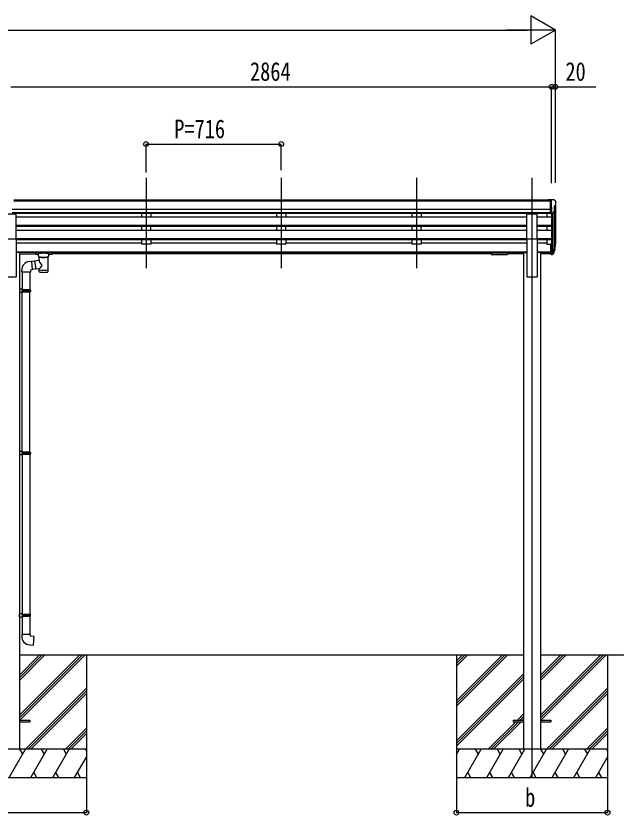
# Model space of a CAD drawing. Units: millimetres, scale not verified. Extents: x -12615 to 12615, y -8910 to 8910.
# Drawn here: x 786 to 3964, y -4700 to -470 of the extents above; entities that cross this region are included whole.
import ezdxf
from ezdxf.enums import TextEntityAlignment as Align

# ---------------------------------------------------------------- set-up
doc = ezdxf.new("R2010")
doc.units = ezdxf.units.MM
doc.header["$LTSCALE"] = 40
for name, color, linetype in [('0-3_YKK_12', 2, 'Continuous'), ('0-4_YKK_13', 4, 'Continuous'), ('0-5_YKK_A1', 4, 'Continuous'), ('0-6_YKK_D', 6, 'Continuous')]:
    doc.layers.add(name, color=color, linetype=linetype)
doc.styles.add('ＭＳ ゴシック', font='')
doc.styles.get('ＭＳ ゴシック').set_extended_font_data('MS Gothic')

msp = doc.modelspace()

# ---------------------------------------------------------------- linework, layer by layer
at = {"layer": '0-3_YKK_12'}
for p, q in [((1475.09, -1326.86), (1475.09, -1804.38)), ((2191.09, -1326.86), (2191.09, -1804.38)), ((2907.09, -1326.86), (2907.09, -1804.38)), ((3519.09, -1326.86), (3519.09, -4501.27))]:
    msp.add_line(p, q, dxfattribs=at)
at = {"layer": '0-4_YKK_13'}
for p, q in [((3616.59, -1443.25), (3606.59, -1443.34)), ((3606.59, -1444.85), (3606.59, -1443.34)), ((3616.59, -1515.23), (3616.59, -1443.25)), ((3635.09, -1443.25), (3616.59, -1443.25)), ((3623.09, -1516.23), (3623.09, -1443.25)), ((3635.09, -1443.25), (3637.42, -1443.39)), ((3637.09, -1477.76), (3637.09, -1494.04)), ((3642.55, -1474.43), (3637.24, -1477.5)), ((3638.18, -1443.82), (3642.24, -1449.63)), ((3645.09, -1452.62), (3645.09, -1453.25)), ((731.59, -1516.9), (786.59, -1516.9)), ((786.59, -1648.7), (786.59, -1516.9)), ((3491.59, -1648.7), (3491.59, -1516.9)), ((3491.59, -1516.9), (3546.59, -1516.9)), ((3546.59, -1648.7), (3546.59, -1516.9)), ((3616.59, -1515.23), (3623.09, -1515.23)), ((3623.09, -1516.23), (3628.3, -1515.92)), ((3630.71, -1514.42), (3639.71, -1498.83)), ((731.59, -1648.7), (786.59, -1648.7)), ((3491.59, -1648.7), (3546.59, -1648.7)), ((3616.59, -1676.97), (3616.59, -1731.01)), ((3616.59, -1676.97), (3623.09, -1676.97)), ((3623.09, -1676.97), (3623.09, -1731.75)), ((3641.39, -1689.79), (3638.11, -1696.85)), ((3641.99, -1691.16), (3638.11, -1699.11)), ((889.09, -1721.55), (889.09, -1732.31)), ((974.09, -1720.89), (891.09, -1720.89)), ((974.09, -1723.07), (891.09, -1723.07)), ((905.59, -1732.98), (891.09, -1732.98)), ((905.59, -1739.79), (905.59, -1729.51)), ((959.59, -1739.79), (959.59, -1729.51)), ((974.09, -1732.98), (959.59, -1732.98)), ((976.09, -1721.55), (976.09, -1732.31)), ((976.09, -1721.75), (976.09, -1723.29)), ((3302.09, -1721.55), (3302.09, -1732.31)), ((3302.09, -1721.75), (3302.09, -1723.29)), ((3304.09, -1720.89), (3387.09, -1720.89)), ((3304.09, -1723.07), (3387.09, -1723.07)), ((3304.09, -1732.98), (3387.09, -1732.98)), ((3389.09, -1721.55), (3389.09, -1732.31)), ((3616.59, -1717.11), (3623.09, -1717.11)), ((3616.59, -1721.98), (3623.09, -1721.98)), ((3616.59, -1731.01), (3623.09, -1731.01)), ((3623.09, -1722), (3628.22, -1722)), ((3623.09, -1723.81), (3627.93, -1723.81)), ((3623.09, -1731.75), (3627.93, -1731.75)), ((3629.52, -1721.33), (3637.28, -1705.92)), ((3638.72, -1706.28), (3630.53, -1722.46)), ((3639.34, -1706.84), (3630.53, -1730.39)), ((3639.68, -1702.44), (3639.34, -1706.84)), ((855.73, -1769.79), (868.24, -1768.23)), ((884.76, -1767.64), (868.41, -1770.18)), ((884.46, -1765.77), (909.69, -1761.85)), ((884.46, -1765.77), (891.49, -1811.02)), ((909.69, -1761.86), (909.69, -1744.27)), ((955.49, -1744.29), (955.5, -1824.58)), ((816.32, -1825.8), (816.32, -1814.89)), ((891.19, -1809.15), (872.08, -1812.11)), ((909.69, -1808.2), (891.49, -1811.02)), ((909.67, -1824.58), (909.69, -1807.95)), ((862.32, -1825.8), (816.32, -1825.8)), ((818.29, -1825.8), (818.29, -1916.64)), ((860.29, -1825.8), (860.29, -1919.2)), ((820.29, -1916.7), (804.29, -1916.22)), ((804.29, -1916.22), (804.29, -1934.17)), ((820.29, -1933.7), (804.29, -1934.17)), ((820.29, -1918.7), (818.29, -1918.7)), ((861.29, -1919.2), (818.29, -1919.2)), ((862.29, -1921.2), (818.29, -1921.2)), ((862.29, -1929.2), (818.29, -1929.2)), ((861.29, -1931.2), (818.29, -1931.2)), ((818.29, -2775.89), (818.29, -1933.75)), ((820.29, -1918.7), (820.29, -1916.7)), ((820.29, -1933.7), (820.29, -1931.7)), ((822.76, -1921.2), (823.19, -1919.2)), ((860.29, -2778.45), (860.29, -1931.2)), ((862.29, -1921.2), (861.29, -1919.2)), ((862.29, -1929.2), (861.29, -1931.2)), ((862.29, -1921.2), (862.29, -1929.2)), ((820.29, -2775.95), (804.29, -2775.48)), ((804.29, -2775.48), (804.29, -2793.42)), ((820.29, -2777.95), (818.29, -2777.95)), ((861.29, -2778.45), (818.29, -2778.45)), ((862.29, -2780.45), (818.29, -2780.45)), ((862.29, -2788.45), (818.29, -2788.45)), ((861.29, -2790.45), (818.29, -2790.45)), ((820.29, -2777.95), (820.29, -2775.95)), ((820.29, -2792.95), (820.29, -2790.95)), ((822.76, -2780.45), (823.19, -2778.45)), ((860.29, -2790.45), (860.29, -3637.7)), ((862.29, -2780.45), (861.29, -2778.45)), ((862.29, -2788.45), (861.29, -2790.45)), ((862.29, -2780.45), (862.29, -2788.45)), ((820.29, -2792.95), (804.29, -2793.42)), ((818.29, -2793.01), (818.29, -3635.14)), ((820.29, -3635.2), (804.29, -3634.73)), ((804.29, -3652.67), (804.29, -3634.73)), ((820.29, -3635.2), (820.29, -3637.2)), ((820.29, -3652.2), (804.29, -3652.67)), ((861.29, -3637.7), (818.29, -3637.7)), ((862.29, -3639.7), (818.29, -3639.7)), ((862.29, -3647.7), (818.29, -3647.7)), ((861.29, -3649.7), (818.29, -3649.7)), ((820.29, -3650.2), (818.29, -3650.2)), ((818.29, -3652.26), (818.29, -3743.7)), ((820.29, -3650.2), (820.29, -3652.2)), ((822.76, -3647.7), (823.19, -3649.7)), ((860.29, -3649.7), (860.29, -3743.7)), ((862.29, -3639.7), (861.29, -3637.7)), ((862.29, -3647.7), (861.29, -3649.7)), ((862.29, -3647.7), (862.29, -3639.7)), ((862.29, -3743.7), (816.29, -3743.7)), ((816.29, -3743.7), (816.29, -3754.62)), ((862.29, -3753.7), (862.29, -3743.7)), ((804.29, -4196.77), (859.09, -4196.77)), ((804.29, -4205.77), (859.09, -4205.77)), ((859.09, -4196.77), (859.09, -4205.77)), ((3419.09, -4196.77), (3419.09, -4205.77)), ((3419.09, -4196.77), (3473.89, -4196.77)), ((3419.09, -4205.77), (3473.89, -4205.77)), ((3564.29, -4196.77), (3619.09, -4196.77)), ((3564.29, -4205.77), (3619.09, -4205.77)), ((3619.09, -4196.77), (3619.09, -4205.77))]:
    msp.add_line(p, q, dxfattribs=at)
for points in [[(891.09, -1720.89), (890.73, -1720.89), (890.2, -1720.92), (889.75, -1720.97), (889.45, -1721.05), (889.28, -1721.15), (889.16, -1721.28), (889.09, -1721.46), (889.09, -1721.55)], [(891.09, -1732.98), (890.73, -1732.97), (890.2, -1732.95), (889.75, -1732.9), (889.45, -1732.82), (889.28, -1732.72), (889.16, -1732.58), (889.09, -1732.4), (889.09, -1732.31)], [(976.09, -1721.55), (976.05, -1721.36), (975.97, -1721.22), (975.87, -1721.13), (975.77, -1721.07), (975.65, -1721.02), (975.35, -1720.96), (974.86, -1720.91), (974.32, -1720.89), (974.09, -1720.89)], [(976.09, -1732.31), (976.05, -1732.51), (975.97, -1732.65), (975.87, -1732.74), (975.77, -1732.8), (975.65, -1732.85), (975.35, -1732.91), (974.86, -1732.95), (974.32, -1732.98), (974.09, -1732.98)], [(3302.09, -1721.55), (3302.12, -1721.36), (3302.21, -1721.22), (3302.3, -1721.13), (3302.41, -1721.07), (3302.53, -1721.02), (3302.82, -1720.96), (3303.31, -1720.91), (3303.85, -1720.89), (3304.09, -1720.89)], [(3302.09, -1732.31), (3302.12, -1732.51), (3302.21, -1732.65), (3302.3, -1732.74), (3302.41, -1732.8), (3302.53, -1732.85), (3302.82, -1732.91), (3303.31, -1732.95), (3303.85, -1732.98), (3304.09, -1732.98)], [(3387.09, -1720.89), (3387.44, -1720.89), (3387.97, -1720.92), (3388.42, -1720.97), (3388.72, -1721.05), (3388.89, -1721.15), (3389.01, -1721.28), (3389.08, -1721.46), (3389.09, -1721.55)], [(3387.09, -1732.98), (3387.44, -1732.97), (3387.97, -1732.95), (3388.42, -1732.9), (3388.72, -1732.82), (3388.89, -1732.72), (3389.01, -1732.58), (3389.08, -1732.4), (3389.09, -1732.31)], [(868.24, -1768.23), (872.25, -1814.06), (862.32, -1815.8), (862.32, -1825.8)], [(909.69, -1744.27), (909.45, -1744.18), (908.1, -1743.45), (906.99, -1742.6), (906.23, -1741.73), (905.77, -1740.83), (905.6, -1739.95)], [(959.55, -1739.73), (959.57, -1740.08), (959.32, -1741.04), (958.8, -1741.92), (958, -1742.76), (956.89, -1743.56), (955.49, -1744.29)], [(820.29, -1931.7), (818.29, -1931.7), (818.29, -1918.7)], [(822.76, -1921.2), (822.76, -1929.2), (823.19, -1931.2)], [(820.29, -2790.95), (818.29, -2790.95), (818.29, -2777.95)], [(822.76, -2780.45), (822.76, -2788.45), (823.19, -2790.45)], [(820.29, -3637.2), (818.29, -3637.2), (818.29, -3650.2)], [(822.76, -3647.7), (822.76, -3639.7), (823.19, -3637.7)], [(857.36, -3799.45), (878.2, -3801.27), (882.21, -3755.44), (862.29, -3753.7)]]:
    msp.add_lwpolyline(points, dxfattribs=at)
for centre, radius, start, end in [((3637.39, -1477.76), 0.3, 120, 180), ((3637.36, -1444.39), 1, 35, 86.5), ((3642.09, -1452.62), 3, 0, 87), ((3638.18, -1470.06), 6.18, 315.00103, 354.2965), ((3443.09, -1453.25), 202, 355.05096, 0), ((3628.11, -1512.92), 3, 273.5, 330), ((3637.39, -1494.04), 0.3, 180, 265.2833), ((3637.12, -1497.33), 3, 330, 85.2833), ((3612.5, -1680.29), 30.41, 341.80266, 352.8448), ((3613.9, -1682.05), 29.53, 342.01856, 353.49194), ((862.23, -1815.24), 45.91, 98.14944, 179.55845), ((861.29, -3754.62), 45, 180, 265)]:
    msp.add_arc(centre, radius, start, end, dxfattribs=at)
for centre, major_axis, ratio, start_param, end_param in [((3555.22, -1675.8), (-87.93, 4.42), 0.541684, 3.060334, 3.2172517), ((3554.43, -1682.48), (89.06, 1.43), 0.57596, 6.1985533, 6.3701348), ((891.09, -1723.29), (-2, 0), 0.109601, 4.712389, 6.2831853), ((932.59, -1729.51), (-27, 0), 0.122176, 3.1415927, 6.2831853), ((974.09, -1723.29), (-2, 0), 0.109601, 3.1415927, 4.712389), ((3304.09, -1723.29), (2, 0), 0.109601, 1.5707963, 3.1415927), ((3387.09, -1723.29), (2, 0), 0.109601, 0, 1.5707963), ((3627.93, -1721.1), (3, 0), 0.90356, 4.712389, 5.7595865), ((3627.93, -1729.04), (-3, 0), 0.90356, 1.5707963, 2.6179939), ((3628.22, -1720.65), (1.5, 0), 0.90356, 4.712389, 5.7595865), ((3553.17, -1682.38), (88.05, 0), 0.90356, 5.9828017, 6.0168888), ((3638.37, -1702.44), (-1.3, 0), 0.90356, 2.9359903, 4.9130961), ((3552.45, -1686.25), (89.07, 0), 0.90356, 6.0316505, 6.077583), ((921.59, -1739.79), (-16, 0), 0.361356, 0, 0.0194874), ((932.59, -1788.4), (22.81, -26.62), 0.234429, 3.1563334, 4.5976381), ((932.6, -1744.74), (-22.92, 0.42), 0.07247, 0.0008089, 1.5716053), ((932.6, -1746.36), (-22.92, 0.42), 0.07247, 0.0008089, 1.5716053), ((932.57, -1744.74), (22.91, 0.42), 0.072511, 4.711586, 6.2823824), ((932.57, -1746.36), (22.91, 0.42), 0.072511, 4.711586, 6.2823824), ((930.03, -1785.75), (-20.32, -22.25), 0.045535, 4.9756507, 6.2441899), ((932.59, -1812.14), (-22.91, 0), 0.122865, 6.2831853, 9.424778), ((932.59, -1824.58), (-22.92, 0), 0.101955, 6.2829723, 9.4248207)]:
    msp.add_ellipse(centre, major_axis=major_axis, ratio=ratio, start_param=start_param, end_param=end_param, dxfattribs=at)
at = {"layer": '0-5_YKK_A1'}
for p, q in [((3616.59, -1444.85), (775.59, -1444.85)), ((3616.59, -1450.07), (775.59, -1450.07)), ((3643.09, -1473.83), (3643.09, -1676.61)), ((3616.59, -1493.6), (765.59, -1493.6)), ((3616.59, -1511.45), (765.59, -1511.45)), ((3616.59, -1514.7), (765.59, -1514.7)), ((1450.09, -1514.8), (1450.09, -1535.18)), ((1500.09, -1514.8), (1500.09, -1535.18)), ((2166.09, -1514.8), (2166.09, -1535.18)), ((2216.09, -1514.8), (2216.09, -1535.18)), ((2882.09, -1514.8), (2882.09, -1535.18)), ((2932.09, -1514.8), (2932.09, -1535.18)), ((3598.09, -1514.7), (3598.09, -1535.28)), ((3623.09, -1484.35), (3623.09, -1676.97)), ((3629.09, -1515.76), (3629.09, -1721.75)), ((3638.11, -1501.6), (3638.11, -1703.32)), ((3491.59, -1535.28), (786.59, -1535.28)), ((1500.09, -1535.18), (1450.09, -1535.18)), ((2216.09, -1535.18), (2166.09, -1535.18)), ((2932.09, -1535.18), (2882.09, -1535.18)), ((3623.09, -1535.28), (3546.59, -1535.28)), ((3491.59, -1578.64), (786.59, -1578.64)), ((3491.59, -1580.14), (786.59, -1580.14)), ((3491.59, -1584.46), (786.59, -1584.46)), ((3491.59, -1605.29), (786.59, -1605.29)), ((1450.09, -1584.46), (1450.09, -1605.29)), ((1500.09, -1605.29), (1450.09, -1605.29)), ((1500.09, -1605.29), (1500.09, -1584.46)), ((2166.09, -1584.46), (2166.09, -1605.29)), ((2216.09, -1605.29), (2166.09, -1605.29)), ((2216.09, -1605.29), (2216.09, -1584.46)), ((2882.09, -1584.46), (2882.09, -1605.29)), ((2932.09, -1605.29), (2882.09, -1605.29)), ((2932.09, -1605.29), (2932.09, -1584.46)), ((3623.09, -1578.64), (3546.59, -1578.64)), ((3623.09, -1580.14), (3546.59, -1580.14)), ((3623.09, -1584.46), (3546.59, -1584.46)), ((3623.09, -1605.38), (3546.59, -1605.38)), ((3598.09, -1584.46), (3598.09, -1605.38)), ((786.59, -1648.7), (786.59, -1851.27)), ((3491.59, -1648.75), (786.59, -1648.75)), ((3491.59, -1648.7), (3491.59, -1851.27)), ((3546.59, -1648.7), (3546.59, -1851.27)), ((3623.09, -1648.75), (3546.59, -1648.7)), ((3491.59, -1650.24), (786.59, -1650.24)), ((3491.59, -1654.56), (786.59, -1654.56)), ((1450.09, -1672.66), (786.59, -1672.66)), ((1450.09, -1654.56), (1450.09, -1677.61)), ((1500.09, -1677.61), (1450.09, -1677.61)), ((1500.09, -1654.56), (1500.09, -1677.61)), ((2166.09, -1672.66), (1500.09, -1672.66)), ((2166.09, -1654.56), (2166.09, -1677.61)), ((2216.09, -1677.61), (2166.09, -1677.61)), ((2216.09, -1654.56), (2216.09, -1677.61)), ((2882.09, -1672.66), (2216.09, -1672.66)), ((2882.09, -1654.56), (2882.09, -1677.61)), ((2932.09, -1677.61), (2882.09, -1677.61)), ((2932.09, -1654.56), (2932.09, -1677.61)), ((3491.59, -1672.66), (2932.09, -1672.66)), ((3623.09, -1650.24), (3546.59, -1650.24)), ((3623.09, -1654.56), (3546.59, -1654.56)), ((3598.09, -1672.66), (3546.59, -1672.66)), ((3598.09, -1654.56), (3598.09, -1677.61)), ((3598.09, -1677.61), (3616.59, -1677.61)), ((3491.59, -1719.68), (786.59, -1719.68)), ((3491.59, -1721.07), (786.59, -1721.07)), ((804.29, -1722.27), (786.59, -1722.27)), ((804.29, -1722.27), (804.29, -4351.27)), ((804.29, -1728.76), (889.09, -1728.76)), ((3302.09, -1728.76), (976.09, -1728.76)), ((3473.89, -1728.76), (3389.09, -1728.76)), ((3473.89, -1722.27), (3473.89, -4351.27)), ((3473.89, -1722.27), (3491.59, -1722.27)), ((3616.59, -1719.68), (3546.59, -1719.68)), ((3616.59, -1721.07), (3546.59, -1721.07)), ((3564.29, -1722.27), (3546.59, -1722.27)), ((3564.29, -1722.27), (3564.29, -4351.27)), ((3616.59, -1728.76), (3564.29, -1728.76)), ((731.59, -1851.27), (786.59, -1851.27)), ((3491.59, -1851.27), (3546.59, -1851.27)), ((804.09, -4170.74), (1123.56, -3851.27)), ((804.09, -4184.89), (1137.71, -3851.27)), ((804.09, -3986.9), (939.72, -3851.27)), ((804.09, -3972.76), (925.57, -3851.27)), ((804.09, -3958.61), (911.43, -3851.27)), ((804.29, -3851.27), (3473.89, -3851.27)), ((806.35, -4196.77), (1151.85, -3851.27)), ((1158.89, -3851.27), (1158.89, -4501.27)), ((3118.89, -3851.27), (3118.89, -4501.27)), ((3118.89, -4095.44), (3363.06, -3851.27)), ((3118.89, -4109.59), (3377.21, -3851.27)), ((3118.89, -4123.73), (3391.35, -3851.27)), ((3118.89, -3911.6), (3179.22, -3851.27)), ((3118.89, -3897.46), (3165.07, -3851.27)), ((3118.89, -3883.31), (3150.93, -3851.27)), ((3564.09, -4170.74), (3883.56, -3851.27)), ((3564.09, -4184.89), (3897.71, -3851.27)), ((3564.09, -3986.9), (3699.72, -3851.27)), ((3564.09, -3972.76), (3685.57, -3851.27)), ((3564.09, -3958.61), (3671.43, -3851.27)), ((3564.29, -3851.27), (4037.12, -3851.27)), ((3566.35, -4196.77), (3911.85, -3851.27)), ((3918.89, -3851.27), (3918.89, -4501.27)), ((3118.89, -4307.58), (3473.69, -3952.78)), ((3118.89, -4321.72), (3473.69, -3966.92)), ((3118.89, -4335.86), (3473.69, -3981.06)), ((835.69, -4351.27), (1158.89, -4028.08)), ((849.84, -4351.27), (1158.89, -4042.22)), ((863.98, -4351.27), (1158.89, -4056.36)), ((3595.69, -4351.27), (3918.89, -4028.08)), ((3609.84, -4351.27), (3918.89, -4042.22)), ((3623.98, -4351.27), (3918.89, -4056.36)), ((3441.83, -4196.77), (3473.69, -4164.91)), ((3455.97, -4196.77), (3473.69, -4179.05)), ((3287.33, -4351.27), (3432.83, -4205.77)), ((3301.47, -4351.27), (3446.97, -4205.77)), ((3315.61, -4351.27), (3461.11, -4205.77)), ((3470.11, -4196.77), (3473.69, -4193.19)), ((1047.83, -4351.27), (1158.89, -4240.21)), ((1061.97, -4351.27), (1158.89, -4254.35)), ((1076.11, -4351.27), (1158.89, -4268.49)), ((3807.83, -4351.27), (3918.89, -4240.21)), ((3821.97, -4351.27), (3918.89, -4254.35)), ((3836.11, -4351.27), (3918.89, -4268.49)), ((1158.89, -4351.27), (358.89, -4351.27)), ((750.04, -4501.27), (836.64, -4351.27)), ((821.64, -4377.25), (806.64, -4351.27)), ((865.51, -4501.27), (952.12, -4351.27)), ((937.11, -4377.25), (922.11, -4351.27)), ((980.98, -4501.27), (1067.59, -4351.27)), ((1037.58, -4351.27), (1052.59, -4377.25)), ((1153.05, -4351.27), (1158.89, -4361.37)), ((3918.89, -4351.27), (3118.89, -4351.27)), ((3118.89, -4378.77), (3134.76, -4351.27)), ((3163.63, -4501.27), (3250.23, -4351.27)), ((3235.23, -4377.25), (3220.23, -4351.27)), ((3279.1, -4501.27), (3365.71, -4351.27)), ((3350.7, -4377.25), (3335.7, -4351.27)), ((3394.57, -4501.27), (3481.17, -4351.27)), ((3466.17, -4377.25), (3451.17, -4351.27)), ((3510.04, -4501.27), (3596.65, -4351.27)), ((3581.64, -4377.25), (3566.64, -4351.27)), ((3625.51, -4501.27), (3712.12, -4351.27)), ((3697.11, -4377.25), (3682.11, -4351.27)), ((3740.98, -4501.27), (3827.59, -4351.27)), ((3797.59, -4351.27), (3812.59, -4377.25)), ((3913.05, -4351.27), (3918.89, -4361.37)), ((1096.45, -4501.27), (1158.89, -4393.13)), ((3856.45, -4501.27), (3918.89, -4393.13)), ((880.51, -4475.29), (895.51, -4501.27)), ((995.98, -4475.29), (1010.98, -4501.27)), ((1111.45, -4475.29), (1126.45, -4501.27)), ((3178.63, -4475.29), (3193.63, -4501.27)), ((3294.1, -4475.29), (3309.1, -4501.27)), ((3409.57, -4475.29), (3424.57, -4501.27)), ((3525.04, -4475.29), (3540.04, -4501.27)), ((3640.51, -4475.29), (3655.51, -4501.27)), ((3755.98, -4475.29), (3770.98, -4501.27)), ((3871.45, -4475.29), (3886.45, -4501.27)), ((358.89, -4501.27), (1158.89, -4501.27)), ((3118.89, -4501.27), (3918.89, -4501.27))]:
    msp.add_line(p, q, dxfattribs=at)
at = {"layer": '0-6_YKK_D'}
for p, q in [((3643.09, -544.85), (3513.18, -469.85)), ((3513.18, -469.85), (3513.18, -619.85)), ((-4838.91, -544.85), (3493.09, -544.85)), ((3643.09, -544.85), (3383.28, -544.85)), ((3643.09, -544.85), (3513.18, -619.85)), ((3643.09, -1353.43), (3643.09, -543.85)), ((759.09, -844.85), (3623.09, -844.85)), ((3623.09, -1354.43), (3623.09, -843.85)), ((3623.09, -1354.43), (3623.09, -843.85)), ((3643.09, -1352.43), (3643.09, -843.85)), ((1475.09, -1297.98), (1475.09, -1146.87)), ((1475.09, -1147.87), (2191.09, -1147.87)), ((2191.09, -1286.84), (2191.09, -1146.87)), ((1158.89, -4502.27), (1158.89, -4687.98)), ((3118.89, -4501.27), (3118.89, -4687.98)), ((3918.89, -4502.27), (3918.89, -4687.98)), ((358.89, -4686.98), (1158.89, -4686.98)), ((3118.89, -4686.98), (3918.89, -4686.98))]:
    msp.add_line(p, q, dxfattribs=at)
msp.add_lwpolyline([(3623.09, -844.85), (3643.09, -844.85), (3856.49, -844.85)], dxfattribs=at)
for centre in [(3623.09, -844.85), (3623.09, -844.85), (3643.09, -844.85), (1475.09, -1147.87), (2191.09, -1147.87), (1158.89, -4686.98), (3118.89, -4686.98), (3918.89, -4686.98)]:
    msp.add_circle(centre, 12.75, dxfattribs=at)

# ---------------------------------------------------------------- texts
at = {"layer": '0-6_YKK_D', "style": 'ＭＳ ゴシック', "width": 0.8}
for s, p in [('2864', (2025.49, -842.85)), ('20', (3696.09, -842.85)), ('P=716', (1624.29, -1146.57)), ('b', (3482.89, -4685.68))]:
    msp.add_text(s, height=98.97, dxfattribs=at).set_placement(p, align=Align.BOTTOM_LEFT)

doc.saveas('drawing.dxf')
